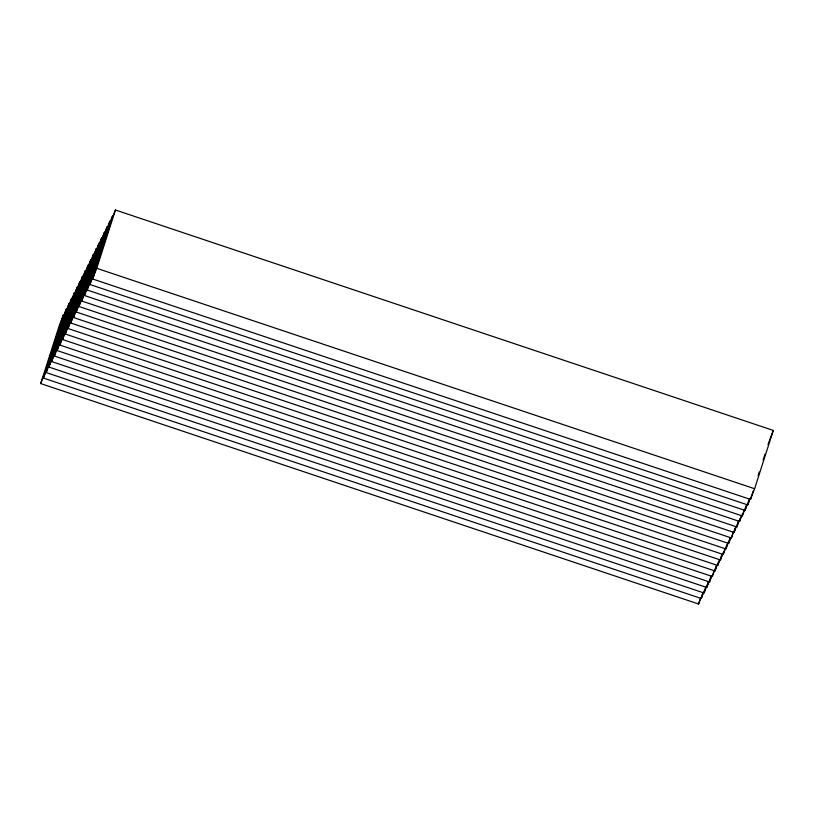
<?xml version="1.0" encoding="UTF-8"?>
<svg xmlns="http://www.w3.org/2000/svg" width="814" height="814" viewBox="0 0 814 814"><rect width="100%" height="100%" fill="white"/><g stroke="black" fill="none" stroke-linecap="round" stroke-linejoin="round"><path stroke-width="1.22" d="M40.7 383.567L59.391 325.264L63.523 314.58L44.831 372.883L40.7 383.567L698.565 603.998L701.047 597.588M43.437 378.062L62.118 319.76L66.26 309.076L47.568 367.379L43.437 378.062L701.292 598.494L705.016 588.878M46.164 372.558L64.855 314.255L68.987 303.571L50.305 361.874L46.164 372.558L704.029 592.989L708.16 582.315M48.901 367.053L67.582 308.75L71.724 298.066L53.032 356.369L48.901 367.053L706.756 587.484L710.48 577.879M51.628 361.548L70.319 303.246L74.45 292.562L55.769 350.865L51.628 361.548L709.493 581.979L711.975 575.579M54.365 356.044L73.046 297.741L77.188 287.057L58.496 345.36L54.365 356.044L712.23 576.475L716.361 565.801M57.092 350.539L75.783 292.236L79.914 281.552L61.233 339.855L57.092 350.539L714.957 570.97L718.681 561.365M59.829 345.034L78.51 286.732L82.652 276.048L63.96 334.351L59.829 345.034L717.694 565.476L720.176 559.065M62.556 339.53L81.247 281.227L85.378 270.543L66.697 328.846L62.556 339.53L720.421 559.971L723.727 551.424M65.293 334.025L83.974 275.722L88.115 265.038L69.424 323.341L65.293 334.025L723.158 554.466L726.882 544.851M68.02 328.52L86.711 270.217L90.842 259.534L72.161 317.836L68.02 328.52L725.885 548.962L730.026 538.278M70.757 323.016L89.438 264.713L93.579 254.029L74.888 312.342L70.757 323.016L728.622 543.457L730.687 538.115M73.484 317.511L92.175 259.208L96.306 248.524L77.625 306.837L73.484 317.511L731.348 537.952L735.073 528.337M76.221 312.006L94.902 253.703L99.043 243.03L80.352 301.333L76.221 312.006L734.086 532.448L738.217 521.764M78.948 306.502L97.639 248.199L101.77 237.525L83.089 295.828L78.948 306.502L736.812 526.943L740.13 518.396M81.685 301.007L100.366 242.694L104.507 232.021L85.816 290.323L81.685 301.007L739.55 521.438L742.439 513.96M84.412 295.502L103.103 237.189L107.245 226.516L88.553 284.819L84.412 295.502L742.276 515.934L746.418 505.25M87.149 289.998L105.84 231.685L109.971 221.011L91.29 279.314L87.149 289.998L745.014 510.429L749.145 499.745M89.886 284.493L108.567 226.19L112.708 215.507L94.017 273.809L89.886 284.493L747.74 504.924L750.64 497.446M92.613 278.988L111.304 220.686L115.435 210.002L773.3 430.433L754.609 488.736L750.477 499.42L92.613 278.988L96.754 268.305L115.435 210.002M698.565 603.998L700.091 599.236M701.292 598.494L703.204 592.551M704.029 592.989L705.931 587.047M706.756 587.484L708.282 582.732M709.493 581.979L711.395 576.037M712.23 576.475L714.132 570.533M714.957 570.97L716.483 566.218M717.694 565.476L719.596 559.523M720.421 559.971L721.947 555.209M723.158 554.466L725.06 548.514M725.885 548.962L727.797 543.009M728.622 543.457L730.524 537.505M731.348 537.952L733.261 532M734.086 532.448L735.988 526.495M736.812 526.943L738.725 520.991M739.55 521.438L741.452 515.486M742.276 515.934L744.189 509.981M745.014 510.429L746.54 505.667M747.74 504.924L749.653 498.972M750.477 499.42L753.143 491.096M758.109 475.62L759.248 472.049M763.064 460.154L764.967 454.202M768.019 444.688L769.169 441.117M701.871 595.451L702.696 593.314M721.001 556.929L721.825 554.792M769.576 440.048L773.3 430.433M96.754 268.305L754.609 488.736"/></g></svg>
